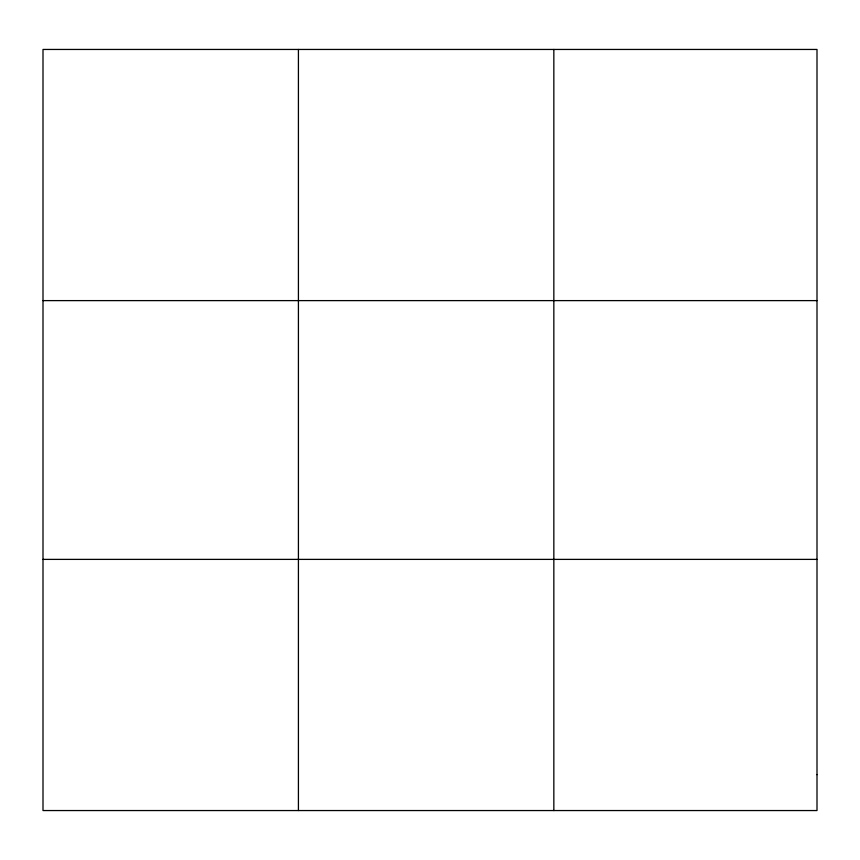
<?xml version="1.0" encoding="UTF-8"?>
<svg xmlns="http://www.w3.org/2000/svg" width="860" height="860" viewBox="0 0 860 860"><rect width="100%" height="100%" fill="white"/><g stroke="black" fill="none" stroke-linecap="round" stroke-linejoin="round"><path stroke-width="1.29" d="M298.42 49.45L298.42 810.55M553.84 49.45L553.84 810.55M43 300.613L817 300.613M43 559.387L817 559.387M817 774.666L817 810.55L43 810.55L43 49.45L817 49.45L817 774.666"/></g></svg>
